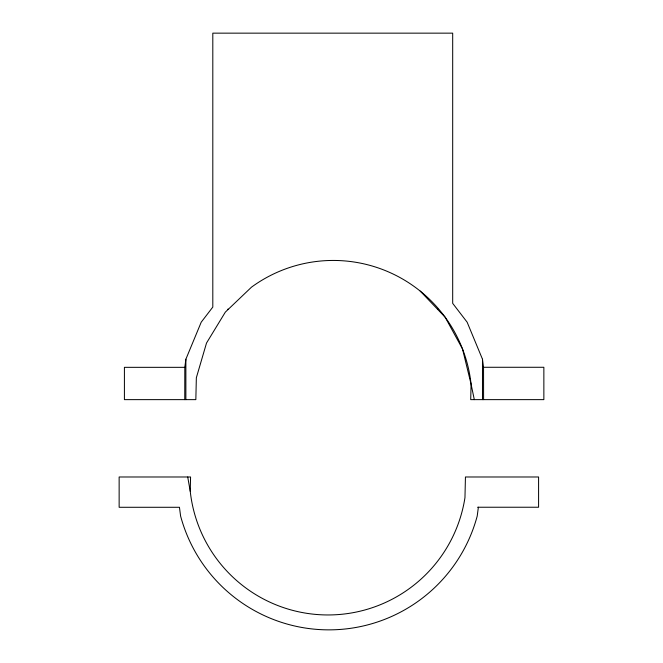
<?xml version="1.0" encoding="UTF-8"?>
<svg xmlns="http://www.w3.org/2000/svg" width="663" height="663" viewBox="0 0 663 663"><rect width="100%" height="100%" fill="white"/><g stroke="black" fill="none" stroke-linecap="round" stroke-linejoin="round"><path stroke-width="0.99" d="M184.762 399.632L184.803 367.335L185.872 359.222L201.212 322.193L212.806 307.077L212.806 33.15L452.688 33.15L452.688 303.356L467.142 322.193L482.482 359.222L483.542 367.277L483.592 399.632M477.609 507.236L538.588 507.236L538.588 476.987L465.443 476.987L464.962 497.648A138.584 138.584 0 0 1 190.24 491.275L190.571 476.987L119.141 476.987L119.141 507.286L179.449 507.286L180.601 516.054A153.534 153.534 0 0 0 477.211 516.054L478.371 507.236M227.658 309.231L228.37 309.231M437.53 309.231L438.094 309.231M483.542 367.277L543.859 367.277L543.859 399.632L470.713 399.632L471.07 384.126L462.517 348.97L445.163 317.229L420.185 291.065M184.803 367.335L124.412 367.335L124.412 399.632L195.842 399.632L196.347 377.753L206.516 343.036L225.329 312.132L251.501 287.154A138.584 138.584 0 0 1 471.07 384.126L474.31 399.632M187.72 476.987L190.24 491.275M482.482 359.222L482.482 399.632M185.872 359.222L185.872 399.632"/></g></svg>
